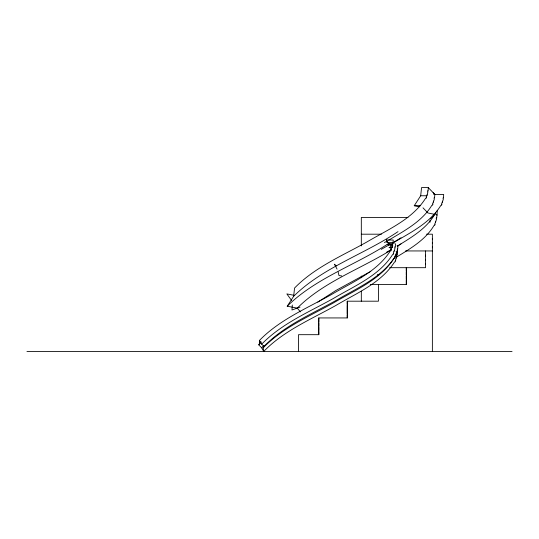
<?xml version="1.0" encoding="UTF-8"?>
<svg xmlns="http://www.w3.org/2000/svg" width="539" height="539" viewBox="0 0 539 539"><rect width="100%" height="100%" fill="white"/><g stroke="black" fill="none" stroke-linecap="round" stroke-linejoin="round"><path stroke-width="0.81" d="M298.512 351.435L298.512 334.685L318.792 334.685L318.792 317.936L347.257 317.936L347.257 301.193L378.439 301.193L378.439 284.444M370.286 284.444L406.318 284.444L406.318 267.694L406.318 270.834M425.527 264.555L425.527 263.51M425.527 260.364L425.527 259.32M425.527 256.18L425.527 255.136M432.372 247.805L432.372 246.761M432.372 243.621L432.372 242.57M432.372 239.431L432.372 238.386M436.698 218.032L436.994 214.765L436.422 214.495M429.954 222.29L430.082 220.02M436.988 215.324L437.277 210.284M292.293 305.027L291.983 309.999L300.034 307.095M300.466 311.879L297.252 308.133L287.226 306.206L293.667 296.255L294.537 288.069C314.587 267.405 341.814 256.005 366.574 242.159C387.373 229.789 412.005 219.683 425.46 198.473M419.645 206.754L414.248 205.716L420.689 195.765L421.559 187.579L428.283 187.599L428.094 191.102M392.453 246.997L392.614 244.511L392.055 244.342M392.992 243.493L393.214 240.01L386.45 239.97L386.813 242.503L393.18 242.489M395.235 247.219L395.532 243.951L394.851 243.689M397.674 249.321L397.957 245.959L397.041 245.797M397.283 254.462L397.587 251.201L397.014 250.931M434.562 197.813L434.825 194.384L428.377 187.74M443.53 197.961L443.664 194.438L435.364 194.411M392.756 244.74L392.21 246.64M394.993 248.466L394.454 250.365M397.438 250.574L396.893 252.468M397.048 255.715L396.502 257.608M427.858 192.356L427.312 194.249M434.326 199.066L433.78 200.966M436.462 219.279L435.916 221.179M443.294 199.214L442.748 201.108M395.882 254.112L396.003 253.734M391.792 247.772L390.95 249.698M394.036 251.497L393.194 253.431M395.464 255.237L394.622 257.17M396.475 253.599L395.633 255.533M396.084 258.74L395.242 260.674M426.895 195.381L426.053 197.314M433.363 202.091L432.521 204.025M442.33 202.24L441.488 204.173M435.499 222.311L434.656 224.244M435.647 212.548L435.29 213.329M390.351 250.864C376.916 272.08 352.243 282.173 331.472 294.55C306.718 308.402 279.478 319.789 259.434 340.459L259.791 342.993L258.774 344.845L261.631 347.79L263.733 351.428C283.777 330.764 311.01 319.371 335.763 305.519C356.528 293.142 381.214 283.056 394.649 261.833M392.594 254.59C379.146 275.8 354.5 285.906 333.708 298.276C308.955 312.128 281.722 323.515 261.678 344.185L264.117 346.287L263.106 347.924L263.733 351.428M394.022 258.329C380.231 279.984 354.925 290.164 333.688 302.79C309.393 316.353 282.739 327.638 263.106 347.924M395.04 256.692C381.592 277.908 356.946 288.008 336.154 300.378C311.387 314.224 284.168 325.63 264.117 346.287M431.928 205.191C422.104 221.495 404.432 230.766 388.572 240.219M434.69 214.488C426.268 228.866 411.183 237.517 397.411 246.053M440.895 205.332C430.284 222.755 411.075 232.262 394.09 242.321M434.063 225.403C425.48 239.996 410.118 248.722 396.118 257.352M390.627 250.237L390.121 247.441L391.139 245.797L392.803 245.797M293.667 296.255C323.144 267.203 364.088 254.462 397.998 231.649M287.226 306.206C315.8 277.962 355.349 265.235 388.538 243.547M259.791 342.993L260.842 341.8M258.774 344.845L261.314 342.076M261.631 347.79L263.793 345.411M297.252 308.133C323.528 281.863 359.776 269.419 390.89 250.103M430.641 218.719L434.751 214.354L427.953 212.993L423 207.832M377.334 274.937L377.819 274.546M317.808 302.19L318.354 301.8M318.893 301.409L335.938 290.454L369.336 272.175M400.982 243.918L397.324 246.249M401.043 237.753L393.463 242.388M389.481 244.699L381.235 249.368M384.422 242.57L387.197 241M386.497 252.265L391.341 249.523M388.471 245.488L389.178 245.09M370.071 271.791L370.798 271.407M391.826 244.349L387.137 244.356M427.144 195.751L420.689 195.765M420.703 205.696L414.248 205.716M433.639 194.296L434.751 194.309M392.015 247.3L391.482 247.3M408.016 217.453L361.319 217.453L361.319 245.919M361.319 234.196L381.376 234.196M426.524 234.196L432.372 234.196L432.372 351.435M386.45 239.97L388.693 243.695L393.221 243.695M389.003 247.3L392.096 247.441M390.121 247.441L390.815 247.441M405.517 250.945L432.372 250.945M389.65 267.694L425.527 267.694L425.527 250.945M26.95 351.435L512.05 351.435M341.679 275.901L338.991 275.577L338.142 271.979M294.368 295.372L286.856 293.91L291.559 300.412M388.693 243.695L391.139 245.797M336.242 265.916L334.449 264.191L337.064 269.123M433.147 192.639L434.845 194.451M259.434 340.459L261.678 344.185M406.318 271.878L406.318 275.025M406.318 276.069L406.318 279.209M406.318 280.253L406.318 284.444M361.319 276.069L361.319 277.74M361.319 291.141L361.319 301.193M347.257 301.193L347.257 304.333M347.257 305.377L347.257 313.752M347.257 314.796L347.257 317.936M318.792 317.936L318.792 322.127M318.792 323.171L318.792 326.311M318.792 327.362L318.792 330.501M318.792 331.546L318.792 334.685M394.946 246.774A43.942 13.859 66.4 0 1 394.743 248.061M394.305 250.426A80.419 26.761 -30.4 0 1 393.881 251.558M393.665 253.465A91.192 43.208 -2.1 0 1 393.126 254.637M392.702 243.049A43.942 13.859 66.4 0 1 392.5 244.335M392.062 246.7A80.419 26.761 -30.4 0 1 391.637 247.832M391.422 249.732A91.192 43.208 -2.1 0 1 390.883 250.904M397 254.024A43.942 13.859 66.4 0 1 396.798 255.311M396.36 257.676A80.419 26.761 -30.4 0 1 395.929 258.808M395.72 260.708A91.192 43.208 -2.1 0 1 395.175 261.88M396.246 251.39A43.942 13.859 66.4 0 1 396.172 251.807M395.458 254.92A80.419 26.761 -30.4 0 1 395.309 255.304M395.094 257.204A91.192 43.208 -2.1 0 1 394.555 258.376M397.391 248.883A43.942 13.859 66.4 0 1 397.189 250.17M396.751 252.528A80.419 26.761 -30.4 0 1 396.32 253.667M396.111 255.567A91.192 43.208 -2.1 0 1 395.565 256.739M434.279 197.375A43.942 13.859 66.4 0 1 434.07 198.662M433.632 201.027A80.419 26.761 -30.4 0 1 433.208 202.159M432.999 204.059A91.192 43.208 -2.1 0 1 432.453 205.231M427.811 190.665A43.942 13.859 66.4 0 1 427.609 191.951M427.171 194.309A80.419 26.761 -30.4 0 1 426.74 195.448M426.531 197.348A91.192 43.208 -2.1 0 1 425.985 198.52M436.415 217.588A43.942 13.859 66.4 0 1 436.206 218.874M435.768 221.239A80.419 26.761 -30.4 0 1 435.344 222.371M435.135 224.278A91.192 43.208 -2.1 0 1 434.589 225.45M435.593 213.754A91.192 43.208 -2.1 0 1 435.222 214.535M443.247 197.523A43.942 13.859 66.4 0 1 443.038 198.803M442.6 201.168A80.419 26.761 -30.4 0 1 442.175 202.3M441.967 204.207A91.192 43.208 -2.1 0 1 441.421 205.379"/></g></svg>
